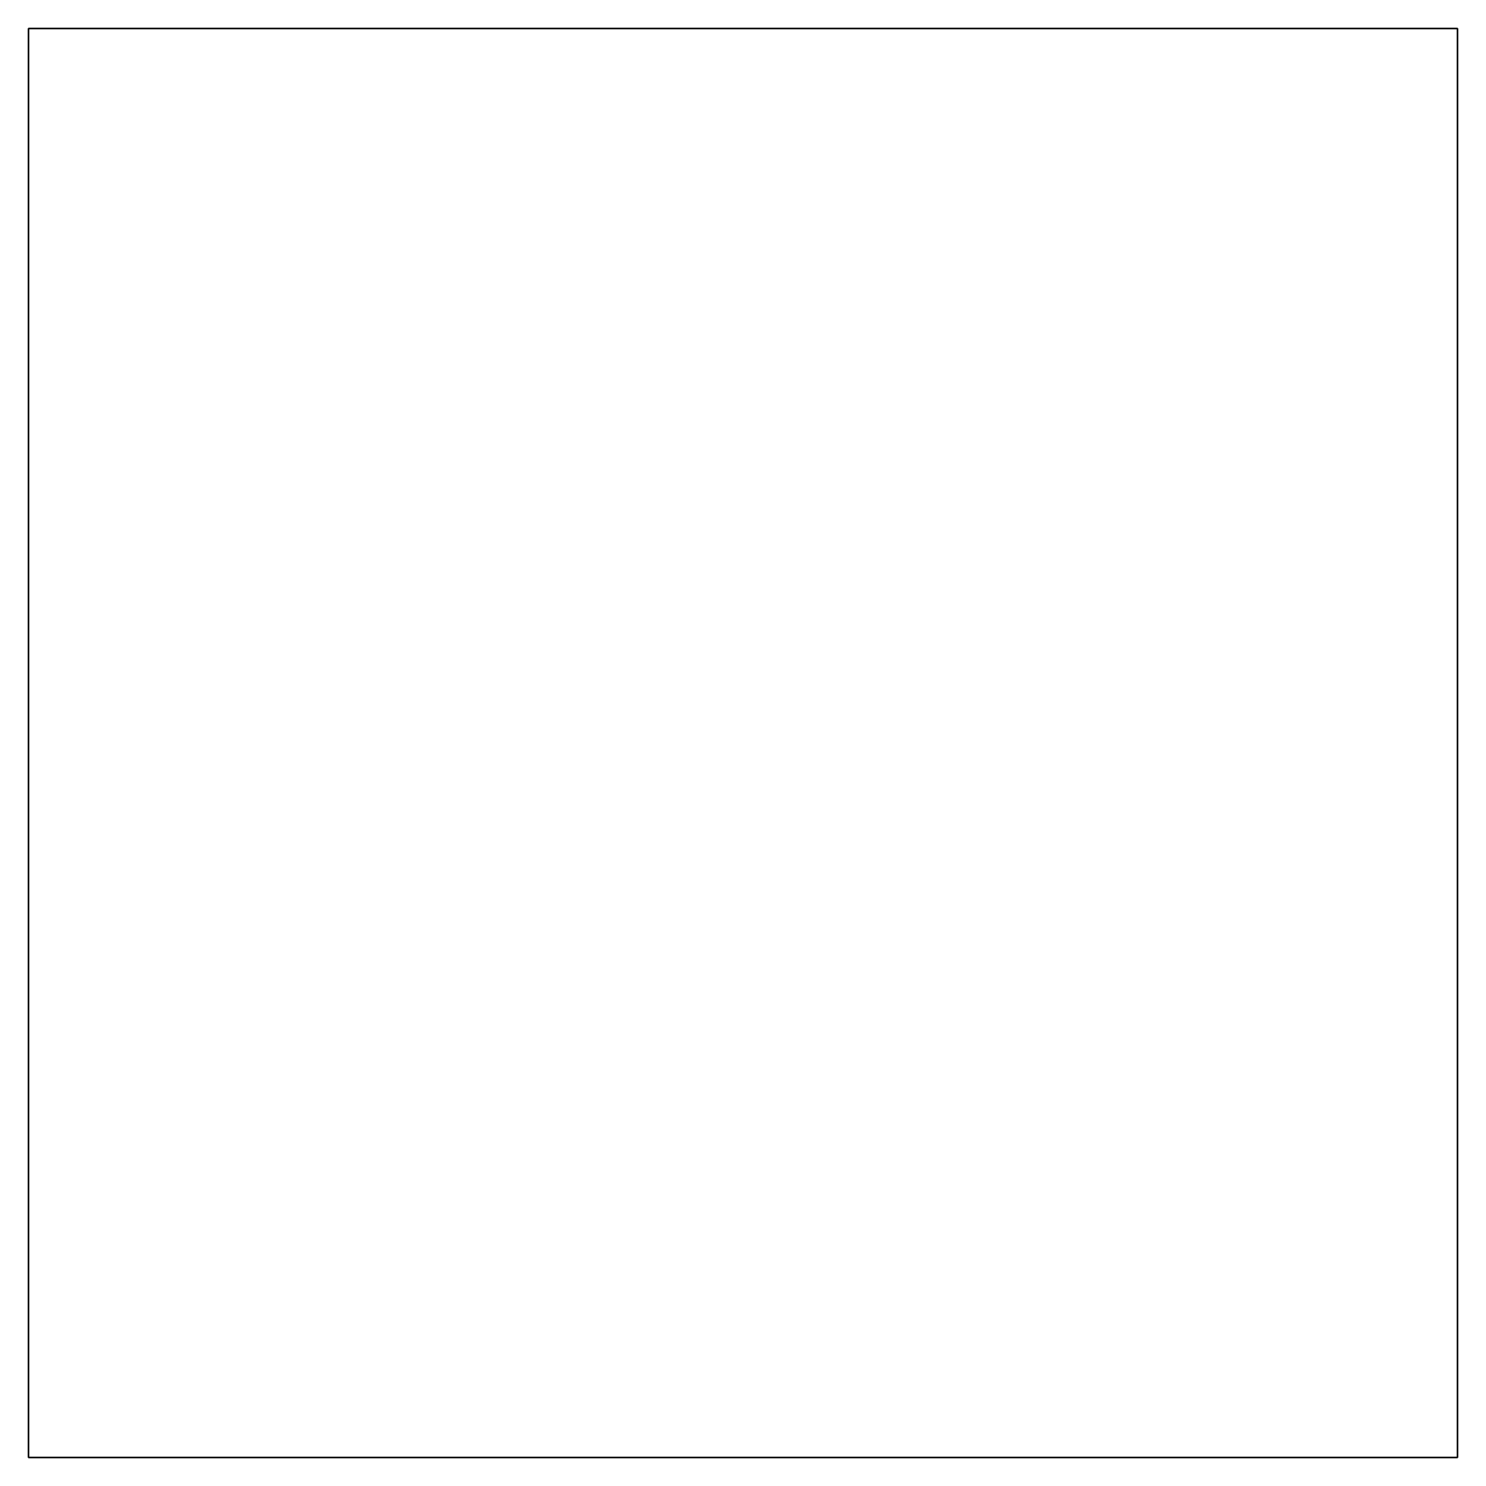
# Model space of a CAD drawing. Header units: metres. Extents: x -34 to 34, y -16.8 to 51.2.
import ezdxf

# ---------------------------------------------------------------- set-up
doc = ezdxf.new("R2010")
doc.units = ezdxf.units.M

msp = doc.modelspace()

# ---------------------------------------------------------------- linework, layer by layer
at = {"layer": 'Maison1', "color": 1}
for points in [[(-34.000004, 51.23769, -17.237684), (-34.000004, 51.237686, 17.237688), (34.000004, 51.237686, 17.237688), (34.000004, 51.23769, -17.237684)], [(-34.000004, -16.762314, -17.237688), (-34.000004, -16.762318, 17.237684), (-34.000004, 51.237686, 17.237688), (-34.000004, 51.23769, -17.237684)], [(-34.000004, 51.23769, -17.237684), (34.000004, 51.23769, -17.237684), (34.000004, -16.762314, -17.237688), (-34.000004, -16.762314, -17.237688)], [(-34.000004, -16.762318, 17.237684), (34.000004, -16.762318, 17.237684), (34.000004, 51.237686, 17.237688), (-34.000004, 51.237686, 17.237688)], [(34.000004, 51.23769, -17.237684), (34.000004, 51.237686, 17.237688), (34.000004, -16.762318, 17.237684), (34.000004, -16.762314, -17.237688)], [(34.000004, -16.762314, -17.237688), (34.000004, -16.762318, 17.237684), (-34.000004, -16.762318, 17.237684), (-34.000004, -16.762314, -17.237688)]]:
    msp.add_3dface(points, dxfattribs=at)

doc.saveas('drawing.dxf')
